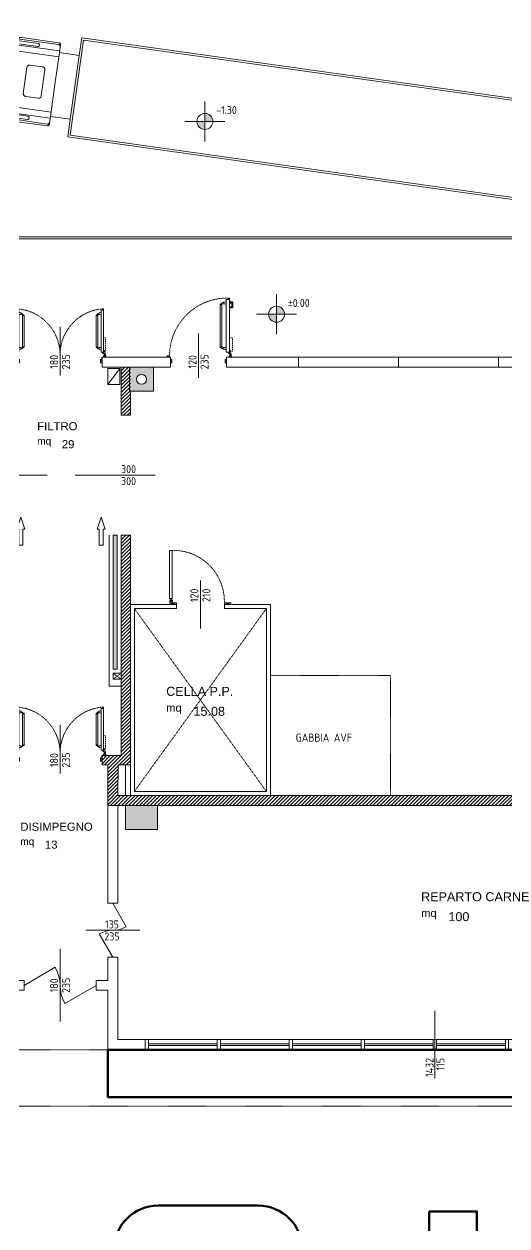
# Model space of a CAD drawing. Header units: millimetres. Extents: x 153 to 11230, y 154 to 10357.
# Drawn here: x 4141 to 5348, y 6955 to 9958 of the extents above; entities that cross this region are included whole.
import ezdxf
from ezdxf.enums import TextEntityAlignment as Align

# ---------------------------------------------------------------- set-up
doc = ezdxf.new("R2010")
doc.units = ezdxf.units.MM
for name, pattern in [('HIDDEN1', [0.1, 0.05, -0.05]), ('HIDDEN3', [0.25, 0.125, -0.125]), ('HIDDEN4', [0.125, 0.025, -0.1]), ('HIDEGIO', [0.25, 0.125, -0.125])]:
    doc.linetypes.add(name, pattern=pattern)
for name, color, linetype, lineweight in [('410_STRUTTURE_001-AM_0', 7, 'Continuous', 0), ('420_MURATURE_001-AM_0', 4, 'Continuous', 0), ('430_TAVOLATI_001-AM_0', 3, 'Continuous', 0), ('435_PARETI_CELLA_001-AM_0', 2, 'Continuous', 0), ('438_FOROMETRIE_001-AM_0', 7, 'Continuous', 0), ('439_TESTI_SERRAMENTI_001-AM_0', 11, 'Continuous', 0), ('440_SIMBOLI_001-AM_0', 31, 'Continuous', 0), ('441_SERRAMENTI_001-AM_0', 1, 'Continuous', 0), ('445_QUOTE_ALTIMETRICHE_001-AM_0', 2, 'Continuous', 0), ('454_PROIEZIONI_001-AM_0', 61, 'Continuous', 0), ('455_RIBALTE_001-AM_0', 14, 'Continuous', 0), ('461_LAYOUT_SCHEMA_001-AM_0', 11, 'Continuous', 50), ('471_TESTI_POLIGONI_001-AM_0', 221, 'Continuous', 0), ('480_CAMPITURE_SIMB_REI_001-AM_0', 30, 'Continuous', 0)]:
    doc.layers.add(name, color=color, linetype=linetype, lineweight=lineweight)
doc.styles.add('AREA', font='arial.ttf')
doc.styles.get("Standard").update_dxf_attribs({"font": 'isocp.shx'})

# ---------------------------------------------------------------- blocks, each defined once
blk = doc.blocks.new('quota_alti_H20')
h = blk.add_hatch(color=256)
h.paths.add_polyline_path([(20, 0, 0.414214), (0, 20), (0, 0)])
h.paths.add_polyline_path([(-20, 0, 0.414214), (0, -20), (0, 0)])
for p, q in [((0, 50), (0, -50)), ((-50, 0), (50, 0))]:
    blk.add_line(p, q)
blk.add_circle((0, 0), 20)
blk.add_attdef('0.00', text='', height=20).set_placement((28.3, 28.3), align=Align.MIDDLE_LEFT)
blk = doc.blocks.new('CAMION')
at = {"linetype": 'Continuous'}
for points in [[(47.57693, 1647.77813), (42.18298, 1646.60293), (37.08793, 1644.47637), (32.45799, 1641.46875), (28.4457, 1637.67725), (25.18006, 1633.22588), (22.76772, 1628.25986), (21.28807, 1622.94033), (20.78948, 1617.44219)], [(47.57693, 1647.77813), (42.18298, 1646.60293), (37.08793, 1644.47637), (32.45799, 1641.46875), (28.4457, 1637.67725), (25.18006, 1633.22588), (22.76772, 1628.25986), (21.28807, 1622.94033), (20.78948, 1617.44219)], [(53.03043, 1639.37207), (47.6067, 1638.1876), (42.48561, 1636.04131), (37.8383, 1633.00449), (33.81609, 1629.17705), (30.55293, 1624.68477), (28.15547, 1619.67715), (26.70311, 1614.31797), (26.24545, 1608.78506)], [(53.65552, 1631.38477), (49.31084, 1630.32305), (45.26134, 1628.42539), (41.66455, 1625.76689), (38.66308, 1622.45107), (36.37477, 1618.60869), (34.88769, 1614.38984), (34.26259, 1609.96143)], [(47.57693, 1647.77813), (125.01969, 1650.04473)], [(47.57693, 1647.77813), (125.01969, 1650.04473)], [(53.03043, 1639.37207), (125.61749, 1641.51973)], [(53.65552, 1631.38477), (125.81346, 1633.52168)], [(196.38385, 1631.38477), (124.22592, 1633.52168)], [(223.79517, 1608.78506), (223.33625, 1614.31797), (221.88389, 1619.67715), (219.48645, 1624.68477), (216.22329, 1629.17705), (212.20107, 1633.00449), (207.55376, 1636.04131), (202.43267, 1638.1876), (197.00895, 1639.37207), (124.42188, 1641.51973)], [(229.24988, 1617.44219), (228.75129, 1622.94033), (227.27166, 1628.25986), (224.85933, 1633.22588), (221.59368, 1637.67725), (217.58137, 1641.46875), (212.95144, 1644.47637), (207.8564, 1646.60293), (202.46244, 1647.77813), (125.01969, 1650.04473)], [(202.46244, 1647.77813), (125.01969, 1650.04473)], [(215.77678, 1609.96143), (215.15168, 1614.38984), (213.6646, 1618.60869), (211.37629, 1622.45107), (208.37483, 1625.76689), (204.77803, 1628.42539), (200.72853, 1630.32305), (196.38385, 1631.38477)], [(229.24988, 1617.44219), (228.75129, 1622.94033), (227.27166, 1628.25986), (224.85933, 1633.22588), (221.59368, 1637.67725), (217.58137, 1641.46875), (212.95144, 1644.47637), (207.8564, 1646.60293), (202.46244, 1647.77813)], [(20.78948, 1617.44219), (20.78948, 1553.43848)], [(20.78948, 1617.44219), (20.78948, 1553.43848)], [(25.32765, 1563.03447), (26.24545, 1608.78506)], [(40.05963, 1599.41914), (26.24545, 1608.78506)], [(30.6199, 1599.77754), (30.46239, 1599.86504), (30.29123, 1599.92266), (30.11263, 1599.94814), (29.93279, 1599.94189), (29.75667, 1599.90283), (29.59047, 1599.8334), (29.43916, 1599.73477), (29.30893, 1599.61074), (29.20227, 1599.46563), (29.12289, 1599.30313), (29.07452, 1599.12949), (29.0584, 1598.94971)], [(29.0584, 1508.83447), (29.0584, 1598.94971)], [(35.74224, 1596.30479), (30.6199, 1599.77754)], [(34.26259, 1609.96143), (34.27499, 1609.75869), (34.32832, 1609.5627), (34.4201, 1609.38164), (34.54537, 1609.22285), (34.70164, 1609.09268)], [(37.57784, 1607.14229), (34.70164, 1609.09268)], [(37.05941, 1593.82178), (37.00235, 1594.40283), (36.83368, 1594.96221), (36.55958, 1595.47813), (36.19121, 1595.93145), (35.74224, 1596.30479)], [(37.05941, 1508.83447), (37.05941, 1593.82178)], [(37.57784, 1607.14229), (37.73784, 1607.0543), (37.91024, 1606.99658), (38.09008, 1606.97119), (38.2724, 1606.97861), (38.44976, 1607.01953), (38.61719, 1607.0915), (38.76851, 1607.19258)], [(45.05918, 1609.41943), (42.81056, 1609.16338), (40.67729, 1608.40801), (38.76851, 1607.19258)], [(45.05918, 1604.41934), (44.19099, 1604.34365), (43.34884, 1604.11787), (42.55879, 1603.74951), (41.84563, 1603.24971), (41.22921, 1602.6333), (40.72938, 1601.91953), (40.36102, 1601.12949), (40.13529, 1600.2873), (40.05963, 1599.41914)], [(40.05963, 1453.579), (40.05963, 1599.41914)], [(45.05918, 1609.41943), (125.01969, 1609.41943)], [(55.31749, 1573.06143), (54.12186, 1584.15635), (50.65282, 1594.7625), (45.05918, 1604.41934)], [(45.05918, 1604.41934), (125.01969, 1604.41934)], [(204.9802, 1609.41943), (125.01969, 1609.41943)], [(204.9802, 1604.41934), (125.01969, 1604.41934)], [(204.9802, 1604.41934), (199.38656, 1594.7625), (195.9175, 1584.15635), (194.72189, 1573.06143)], [(211.27087, 1607.19258), (209.36208, 1608.40801), (207.22881, 1609.16338), (204.9802, 1609.41943)], [(209.97974, 1599.41914), (209.90408, 1600.2873), (209.67834, 1601.12949), (209.30999, 1601.91953), (208.81016, 1602.6333), (208.19375, 1603.24971), (207.48059, 1603.74951), (206.69053, 1604.11787), (205.84839, 1604.34365), (204.9802, 1604.41934)], [(209.97974, 1599.41914), (223.79517, 1608.78506)], [(209.97974, 1453.579), (209.97974, 1599.41914)], [(211.27087, 1607.19258), (211.42217, 1607.0915), (211.58962, 1607.01953), (211.76697, 1606.97861), (211.94929, 1606.97119), (212.12913, 1606.99658), (212.30278, 1607.0543), (212.46152, 1607.14229)], [(212.46152, 1607.14229), (215.33896, 1609.09268)], [(214.29714, 1596.30479), (213.84814, 1595.93145), (213.47979, 1595.47813), (213.20569, 1594.96221), (213.03701, 1594.40283), (212.97996, 1593.82178)], [(212.97996, 1508.83447), (212.97996, 1593.82178)], [(214.29714, 1596.30479), (219.41948, 1599.77754)], [(215.33896, 1609.09268), (215.49399, 1609.22285), (215.62051, 1609.38164), (215.71106, 1609.5627), (215.76438, 1609.75869), (215.77678, 1609.96143)], [(220.98098, 1598.94971), (220.96484, 1599.12949), (220.91648, 1599.30313), (220.83711, 1599.46563), (220.73044, 1599.61074), (220.60022, 1599.73477), (220.4489, 1599.8334), (220.28269, 1599.90283), (220.10659, 1599.94189), (219.92673, 1599.94814), (219.74814, 1599.92266), (219.57698, 1599.86504), (219.41948, 1599.77754)], [(220.98098, 1508.83447), (220.98098, 1598.94971)], [(224.71172, 1563.03447), (223.79517, 1608.78506)], [(229.24988, 1617.44219), (229.24988, 1553.43848)], [(229.24988, 1617.44219), (229.24988, 1553.43848)], [(20.78948, 1553.43848), (25.32765, 1563.03447)], [(24.62937, 1458.60947), (25.32765, 1563.03447)], [(55.31749, 1453.579), (55.31749, 1573.06143)], [(194.72189, 1453.579), (194.72189, 1573.06143)], [(225.40999, 1458.60947), (224.71172, 1563.03447)], [(229.24988, 1553.43848), (224.71172, 1563.03447)], [(19.90517, 1551.56807), (20.78948, 1553.43848)], [(20.31198, 1458.55986), (19.90517, 1551.56807), (20.78948, 1553.43848)], [(20.31198, 1458.55986), (19.90517, 1551.56807)], [(229.72739, 1458.55986), (230.1342, 1551.56807), (229.24988, 1553.43848)], [(230.1342, 1551.56807), (229.24988, 1553.43848)], [(229.72739, 1458.55986), (230.1342, 1551.56807)], [(29.0584, 1508.83447), (29.10428, 1508.31348), (29.23947, 1507.80869), (29.46024, 1507.33496), (29.76039, 1506.90576), (30.12999, 1506.53623), (30.55913, 1506.23604), (31.03291, 1506.01533), (31.5377, 1505.88008), (32.05862, 1505.83418)], [(34.05918, 1505.83418), (32.05862, 1505.83418)], [(34.05918, 1505.83418), (34.5801, 1505.88008), (35.08489, 1506.01533), (35.55867, 1506.23604), (35.98781, 1506.53623), (36.35741, 1506.90576), (36.65756, 1507.33496), (36.87833, 1507.80869), (37.01352, 1508.31348), (37.05941, 1508.83447)], [(92.2045, 1528.66396), (91.025, 1528.56104), (89.8827, 1528.25469), (88.80987, 1527.75479), (87.83997, 1527.07637), (87.00403, 1526.23916), (86.32436, 1525.27051), (85.82452, 1524.19775), (85.51818, 1523.0542), (85.41523, 1521.87471)], [(85.41523, 1490.19189), (85.41523, 1521.87471)], [(92.2045, 1528.66396), (157.83488, 1528.66396)], [(164.62413, 1521.87471), (164.52119, 1523.0542), (164.21484, 1524.19775), (163.71501, 1525.27051), (163.03534, 1526.23916), (162.1994, 1527.07637), (161.2295, 1527.75479), (160.15667, 1528.25469), (159.01437, 1528.56104), (157.83488, 1528.66396)], [(164.62413, 1490.19189), (164.62413, 1521.87471)], [(212.97996, 1508.83447), (213.02585, 1508.31348), (213.16104, 1507.80869), (213.38181, 1507.33496), (213.68196, 1506.90576), (214.05156, 1506.53623), (214.48069, 1506.23604), (214.95449, 1506.01533), (215.45928, 1505.88008), (215.9802, 1505.83418)], [(215.9802, 1505.83418), (217.98076, 1505.83418), (218.50166, 1505.88008), (219.00647, 1506.01533), (219.48025, 1506.23604), (219.90938, 1506.53623), (220.27898, 1506.90576), (220.57913, 1507.33496), (220.7999, 1507.80869), (220.93508, 1508.31348), (220.98098, 1508.83447)], [(85.41523, 1490.19189), (85.51818, 1489.0124), (85.82452, 1487.86885), (86.32436, 1486.79727), (87.00403, 1485.82734), (87.83997, 1484.99014), (88.80987, 1484.31172), (89.8827, 1483.81191), (91.025, 1483.50557), (92.2045, 1483.40137)], [(92.2045, 1483.40137), (157.83488, 1483.40137)], [(157.83488, 1483.40137), (159.01437, 1483.50557), (160.15667, 1483.81191), (161.2295, 1484.31172), (162.1994, 1484.99014), (163.03534, 1485.82734), (163.71501, 1486.79727), (164.21484, 1487.86885), (164.52119, 1489.0124), (164.62413, 1490.19189)], [(20.31198, 1458.55986), (20.4112, 1457.5875), (20.6977, 1456.65234), (21.16157, 1455.7916), (21.78294, 1455.0375), (22.54075, 1454.41865), (23.40274, 1453.9585), (24.33915, 1453.67568), (25.31277, 1453.579)], [(20.31198, 1458.55986), (20.4112, 1457.5875), (20.6977, 1456.65234), (21.16157, 1455.7916), (21.78294, 1455.0375), (22.54075, 1454.41865), (23.40274, 1453.9585), (24.33915, 1453.67568), (25.31277, 1453.579)], [(24.62937, 1458.60947), (24.70007, 1457.7376), (24.92332, 1456.8917), (25.2892, 1456.09668), (25.78779, 1455.37861), (26.40545, 1454.7585), (27.12108, 1454.25488), (27.91238, 1453.88281), (28.75825, 1453.65586), (29.62892, 1453.579)], [(25.31277, 1453.579), (44.54323, 1453.579)], [(25.31277, 1453.579), (44.54323, 1453.579)], [(44.54323, 1453.579), (44.54323, 1403.58096)], [(44.54323, 1453.579), (125.01969, 1453.579)], [(44.54323, 1453.579), (44.54323, 1403.58096)], [(205.49614, 1453.579), (125.01969, 1453.579)], [(224.72661, 1453.579), (205.49614, 1453.579)], [(205.49614, 1453.579), (205.49614, 1403.57725)], [(205.49614, 1453.579), (205.49614, 1403.57725)], [(224.72661, 1453.579), (205.49614, 1453.579)], [(220.41045, 1453.579), (221.28113, 1453.65586), (222.127, 1453.88281), (222.91829, 1454.25488), (223.63394, 1454.7585), (224.25159, 1455.37861), (224.75017, 1456.09668), (225.11604, 1456.8917), (225.33931, 1457.7376), (225.40999, 1458.60947)], [(224.72661, 1453.579), (225.70022, 1453.67568), (226.63662, 1453.9585), (227.49861, 1454.41865), (228.25642, 1455.0375), (228.87781, 1455.7916), (229.34167, 1456.65234), (229.62817, 1457.5875), (229.72739, 1458.55986)], [(224.72661, 1453.579), (225.70022, 1453.67568), (226.63662, 1453.9585), (227.49861, 1454.41865), (228.25642, 1455.0375), (228.87781, 1455.7916), (229.34167, 1456.65234), (229.62817, 1457.5875), (229.72739, 1458.55986)], [(0.01612, 1403.58096), (0, 0)], [(0.01612, 1403.58096), (0, 0)], [(0.01612, 1403.58096), (44.54323, 1403.58096)], [(0.01612, 1403.58096), (44.54323, 1403.58096)], [(5.01567, 1398.58145), (5.00079, 4.99955)], [(5.01567, 1398.58145), (245.02371, 1398.57773)], [(44.54323, 1403.58096), (205.49614, 1403.57725), (250.02324, 1403.57725)], [(205.49614, 1403.57725), (250.02324, 1403.57725)], [(245.02371, 1398.57773), (245.00757, 4.99583)], [(250.02324, 1403.57725), (250.00713, -0.00496)], [(250.02324, 1403.57725), (250.00713, -0.00496)], [(0, 0), (250.00713, -0.00496)], [(0, 0), (250.00713, -0.00496)], [(5.00079, 4.99955), (245.00757, 4.99583)]]:
    blk.add_lwpolyline(points, dxfattribs=at)
blk = doc.blocks.new('SALOON180')
at = {"linetype": 'Continuous'}
for points in [[(0, 90.0027), (0, -90.0027)], [(-90.00301, 0.00031), (-12.05764, 45.00104)], [(0, 0), (-0.7699, 11.74757), (-3.06658, 23.29422), (-6.85073, 34.44227), (-12.05764, 45.00104)], [(0, 0), (0.77006, -11.74773), (3.06681, -23.29437), (6.8512, -34.44243), (12.05733, -45.0012)], [(12.05733, -45.0012), (90.00239, 0.00031)]]:
    blk.add_lwpolyline(points, dxfattribs=at)
blk = doc.blocks.new('SUP-LOC')
at = {"style": 'AREA'}
blk.add_text('mq', height=20, dxfattribs=at).set_placement((7.7, -17.4))
for tag, p in [('NAME_LOC', (7.7, 22.3)), ('AREA_AREA', (62.9, -17.4))]:
    blk.add_attdef(tag, p, '', height=20, dxfattribs=at)
blk = doc.blocks.new('PORTA_US-REI-180')
for p, q in [((10.8, 104.2), (15, 104.2)), ((199.2, 104.2), (195, 104.2)), ((105, -45.2), (105, 75.8)), ((-4.6, 10.4), (-3.9, 10.4)), ((10.8, 26.5), (15, 26.5)), ((199.2, 26.5), (195, 26.5)), ((214.6, 10.4), (213.9, 10.4))]:
    blk.add_line(p, q)
at = {"ltscale": 20}
for points in [[(-1.3, 13.1), (2.1, 13.1), (2.1, 117.7), (-1.7, 117.7), (-1.7, 121.1), (-3.9, 121.1), (-3.9, 9.7), (-1.7, 9.7), (-1.7, 13.1)], [(211.3, 13.1), (207.9, 13.1), (207.9, 117.7), (211.7, 117.7), (211.7, 121.1), (213.9, 121.1), (213.9, 9.7), (211.7, 9.7), (211.7, 13.1)], [(-3.9, 113.1), (-3.9, 110.4), (-3.9, 107.7), (-5, 107.7), (-5, 113.1)]]:
    blk.add_lwpolyline(points, close=True, dxfattribs=at)
blk.add_lwpolyline([(-5, 109.3), (-9.1, 109.3, 0.414214), (-9.6, 108.8), (-9.6, 99.5, 0.414214), (-9.1, 99), (-6.1, 99), (-6.1, 96.7), (-9.6, 96.7, -0.414214), (-11.9, 99), (-11.9, 109.3, -0.414214), (-9.6, 111.6), (-5, 111.6), (-5, 110.4)], format="xyb", close=True, dxfattribs=at)
for points in [[(2.1, 105.7), (3.8, 105.7), (5.4, 106.5), (7.1, 106.5, 0.414214), (7.8, 107.2), (7.8, 108.6), (7.8, 110, 0.414214), (7.1, 110.7), (5.4, 110.7), (3.8, 111.5), (2.1, 111.5)], [(7.8, 107.9), (8.7, 107.9), (10.6, 107.1), (11.6, 106.2, -0.673028), (11.3, 105.6, 2.414214)], [(202.2, 107.9), (201.3, 107.9), (199.4, 107.1), (198.4, 106.2, 0.673028), (198.7, 105.6, -2.414214)], [(207.9, 105.7), (206.2, 105.7), (204.6, 106.5), (202.9, 106.5, -0.414214), (202.2, 107.2), (202.2, 108.6), (202.2, 110, -0.414214), (202.9, 110.7), (204.6, 110.7), (206.2, 111.5), (207.9, 111.5)], [(-5.3, 7), (-5.3, 9.7, -0.414214), (-4.6, 10.4, 0.414214)], [(2.1, 19.2), (3.8, 19.2), (5.4, 20), (7.1, 20, 0.414214), (7.8, 20.7), (7.8, 22.1), (7.8, 23.5, 0.414214), (7.1, 24.2), (5.4, 24.2), (3.8, 25), (2.1, 25)], [(7.8, 22.8), (8.7, 22.8), (10.6, 23.6), (11.6, 24.5, 0.673028), (11.3, 25.1, -2.414214)], [(202.2, 22.8), (201.3, 22.8), (199.4, 23.6), (198.4, 24.5, -0.673028), (198.7, 25.1, 2.414214)], [(207.9, 19.2), (206.2, 19.2), (204.6, 20), (202.9, 20, -0.414214), (202.2, 20.7), (202.2, 22.1), (202.2, 23.5, -0.414214), (202.9, 24.2), (204.6, 24.2), (206.2, 25), (207.9, 25)], [(215.3, 7), (215.3, 9.7, 0.414214), (214.6, 10.4, -0.414214)]]:
    blk.add_lwpolyline(points, format="xyb")
for points in [[(7.8, 109.3), (8.7, 109.3), (10.6, 108.5), (13.2, 106), (14.2, 105.6)], [(202.2, 109.3), (201.3, 109.3), (199.4, 108.5), (196.8, 106), (195.8, 105.6)], [(-6, 16.7), (-8.8, 7)], [(-8.8, 3.5), (-8.8, 7), (-8.1, 7.6), (-6, 7.6), (-5.3, 7), (-5.3, 3.5)], [(-7.6, 5.9), (-7.1, 5.9), (-6.6, 5.9)], [(-7.1, 5.4), (-7.1, 5.9), (-7.1, 6.4)], [(-6, 16.7), (-3.9, 16.7)], [(7.8, 21.4), (8.7, 21.4), (10.6, 22.2), (13.2, 24.7), (14.2, 25.1)], [(202.2, 21.4), (201.3, 21.4), (199.4, 22.2), (196.8, 24.7), (195.8, 25.1)], [(216, 16.7), (213.9, 16.7)], [(218.8, 3.5), (218.8, 7), (218.1, 7.6), (216, 7.6), (215.3, 7), (215.3, 3.5)], [(216, 16.7), (218.8, 7)], [(217.6, 5.9), (217.1, 5.9), (216.6, 5.9)], [(217.1, 5.4), (217.1, 5.9), (217.1, 6.4)], [(3.1, -5.7), (3.1, -5.4), (0.3, -5.4)], [(206.9, -5.7), (206.9, -5.4), (209.7, -5.4)]]:
    blk.add_lwpolyline(points)
for points in [[(11, 25.1), (14.9, 25.1, 0.414214), (15, 25.2), (15, 105.5, 0.414214), (14.9, 105.6), (11, 105.6, 0.414214), (10.8, 105.5), (10.8, 25.2, 0.414214)], [(199, 25.1), (195.2, 25.1, -0.414214), (195, 25.2), (195, 105.5, -0.414214), (195.2, 105.6), (199, 105.6, -0.414214), (199.2, 105.5), (199.2, 25.2, -0.414214)]]:
    blk.add_lwpolyline(points, format="xyb", close=True)
at = {"linetype": 'HIDDEN1', "ltscale": 0.5}
for points in [[(-3.9, 48.9), (-8.5, 48.9), (-8.5, 15.5), (-3.9, 15.5)], [(213.9, 48.9), (218.5, 48.9), (218.5, 15.5), (213.9, 15.5)]]:
    blk.add_lwpolyline(points, dxfattribs=at)
for points in [[(-7.5, 0.3), (-9.2, 0.3), (-9.2, 3.1), (-4.3, 3.1), (-4.3, 0), (0, 0), (0, -8.4), (3.5, -8.4), (3.5, -13.7), (0.2, -13.7), (0.2, -12), (0, -12), (0, -13.9), (3.7, -13.9), (3.7, -5.7), (3.1, -5.7), (3.1, -8.1), (0.3, -8.1), (0.3, 0.3), (-3.9, 0.3), (-3.9, 3.5), (-9.5, 3.5), (-9.5, 0), (-7.5, 0)], [(217.5, 0.3), (219.2, 0.3), (219.2, 3.1), (214.3, 3.1), (214.3, 0), (210, 0), (210, -8.4), (206.5, -8.4), (206.5, -13.7), (209.8, -13.7), (209.8, -12), (210, -12), (210, -13.9), (206.3, -13.9), (206.3, -5.7), (206.9, -5.7), (206.9, -8.1), (209.7, -8.1), (209.7, 0.3), (213.9, 0.3), (213.9, 3.5), (219.5, 3.5), (219.5, 0), (217.5, 0)]]:
    blk.add_lwpolyline(points, close=True)
at = {"linetype": 'HIDDEN4'}
for centre, start, end in [((-10.5, 5.9), 0, 85.6235), ((220.5, 5.9), 94.3765, 180)]:
    blk.add_arc(centre, 115.5, start, end, dxfattribs=at)
blk = doc.blocks.new('Etichetta_porte-H20')
for p in [(-15, 0), (15, 0)]:
    blk.add_attdef('000', text='', height=20, rotation=90).set_placement(p, align=Align.MIDDLE)
blk = doc.blocks.new('PORTA_US-REI-120')
for p, q in [((11.8, 131.1), (16, 131.1)), ((70, -51.2), (70, 59.8)), ((11.8, 26.5), (16, 26.5))]:
    blk.add_line(p, q)
at = {"ltscale": 20}
blk.add_lwpolyline([(-8.8, 136.2), (-12.9, 136.2, 0.414214), (-13.4, 135.7), (-13.4, 126.3, 0.414214), (-12.9, 125.9), (-9.9, 125.9), (-9.9, 123.6), (-13.4, 123.6, -0.414214), (-15.7, 125.9), (-15.7, 136.2, -0.414214), (-13.4, 138.4), (-8.8, 138.4), (-8.8, 137.3)], format="xyb", close=True, dxfattribs=at)
for points in [[(-7.7, 140), (-7.7, 137.3), (-7.7, 134.6), (-8.8, 134.6), (-8.8, 140)], [(-4.3, 13.1), (1.1, 13.1), (1.1, 144.6), (-4.7, 144.6), (-4.7, 148), (-7.7, 148), (-7.7, 9.7), (-4.7, 9.7), (-4.7, 13.1)]]:
    blk.add_lwpolyline(points, close=True, dxfattribs=at)
for points in [[(1.1, 132.6), (2.8, 132.6), (4.4, 133.4), (8.1, 133.4, 0.414214), (8.8, 134.1), (8.8, 135.5), (8.8, 136.9, 0.414214), (8.1, 137.6), (4.4, 137.6), (2.8, 138.4), (1.1, 138.4)], [(8.8, 134.8), (9.7, 134.8), (11.6, 134), (12.6, 133.1, -0.673028), (12.3, 132.5, 2.414214)], [(-8.4, 7), (-8.4, 9.7, -0.414214), (-7.7, 10.4, 0.414214)], [(1.1, 19.2), (2.8, 19.2), (4.4, 20), (8.1, 20, 0.414214), (8.8, 20.7), (8.8, 22.1), (8.8, 23.5, 0.414214), (8.1, 24.2), (4.4, 24.2), (2.8, 25), (1.1, 25)], [(8.8, 22.8), (9.7, 22.8), (11.6, 23.6), (12.6, 24.5, 0.673028), (12.3, 25.1, -2.414214)]]:
    blk.add_lwpolyline(points, format="xyb")
for points in [[(8.8, 136.2), (9.7, 136.2), (11.6, 135.4), (14.2, 132.9), (15.2, 132.5)], [(-9, 16.7), (-11.8, 7)], [(-11.8, 3.5), (-11.8, 7), (-11.1, 7.6), (-9, 7.6), (-8.4, 7), (-8.4, 3.5)], [(-10.6, 5.9), (-10.1, 5.9), (-9.6, 5.9)], [(-10.1, 5.4), (-10.1, 5.9), (-10.1, 6.4)], [(-9, 16.7), (-7.7, 16.7)], [(8.8, 21.4), (9.7, 21.4), (11.6, 22.2), (14.2, 24.7), (15.2, 25.1)], [(3.1, -5.7), (3.1, -5.4), (0.3, -5.4)], [(136.9, -5.7), (136.9, -5.4), (139.7, -5.4)]]:
    blk.add_lwpolyline(points)
blk.add_lwpolyline([(12, 25.1), (15.9, 25.1, 0.414214), (16, 25.2), (16, 132.4, 0.414214), (15.9, 132.5), (12, 132.5, 0.414214), (11.8, 132.4), (11.8, 25.2, 0.414214)], format="xyb", close=True)
at = {"linetype": 'HIDDEN1', "ltscale": 0.5}
blk.add_lwpolyline([(-7.7, 48.9), (-14.6, 48.9), (-14.6, 15.5), (-7.7, 15.5)], dxfattribs=at)
for points in [[(-10.5, 0.3), (-12.2, 0.3), (-12.2, 3.1), (-7.3, 3.1), (-7.3, 0), (0, 0), (0, -8.4), (3.5, -8.4), (3.5, -13.7), (0.2, -13.7), (0.2, -12), (0, -12), (0, -13.9), (3.7, -13.9), (3.7, -5.7), (3.1, -5.7), (3.1, -8.1), (0.3, -8.1), (0.3, 0.3), (-7, 0.3), (-7, 3.5), (-12.5, 3.5), (-12.5, 0), (-10.5, 0)], [(146, 0.3), (147.7, 0.3), (147.7, 3.1), (142.8, 3.1), (142.8, 0), (140, 0), (140, -8.4), (136.5, -8.4), (136.5, -13.7), (139.8, -13.7), (139.8, -12), (140, -12), (140, -13.9), (136.3, -13.9), (136.3, -5.7), (136.9, -5.7), (136.9, -8.1), (139.7, -8.1), (139.7, 0.3), (142.5, 0.3), (142.5, 3.5), (148, 3.5), (148, 0), (146, 0)]]:
    blk.add_lwpolyline(points, close=True)
at = {"linetype": 'HIDDEN4'}
blk.add_arc((-2.1, 3.5), 144.5, 0, 91.0512, dxfattribs=at)
blk = doc.blocks.new('SALOON135')
at = {"linetype": 'Continuous'}
for points in [[(0, 67.50211), (0, -67.50211)], [(-67.50257, 0.00016), (-9.04408, 33.75097)], [(0, 0), (-0.57735, 8.8106), (-2.29978, 17.47066), (-5.13846, 25.83182), (-9.04408, 33.75097)], [(0, 0), (0.57766, -8.81076), (2.29978, -17.47066), (5.13846, -25.83182), (9.04284, -33.75082)], [(9.04284, -33.75082), (67.50102, 0.00016)]]:
    blk.add_lwpolyline(points, dxfattribs=at)
blk = doc.blocks.new('PORTONE_300_REI')
for p, q in [((-150, 85), (-150, -115)), ((377, -30), (377, 0)), ((0, -30), (377, -30))]:
    blk.add_line(p, q)
at = {"linetype": 'HIDDEN1'}
for p, q in [((345, 0), (360, -20)), ((360, 0), (345, -20))]:
    blk.add_line(p, q, dxfattribs=at)
for points in [[(360, -20), (345, -20), (345, 0), (360, 0)], [(335, -20), (0, -20), (0, -10), (335, -10)]]:
    blk.add_lwpolyline(points, close=True)
at = {"ltscale": 10}
blk.add_lwpolyline([(-14.7, -59.6), (-44.7, -49.6), (-14.7, -39.6), (-14.7, -44.6), (25.3, -44.6), (25.3, -54.6), (-14.7, -54.6)], close=True, dxfattribs=at)
blk.add_solid([(335, -10), (0, -10), (335, -20), (0, -20)])
blk = doc.blocks.new('PORTA-CELLA_120')
for p, q in [((-17.2, 15.3), (-17.2, 135.3)), ((-17.2, 135.3), (-10.2, 135.3)), ((-10.2, 135.3), (-10.2, 15.3)), ((60, -60), (60, 60)), ((-10.2, 15.3), (-17.2, 15.3)), ((-14.4, 11.2), (-16, 8.8)), ((-16, 8.8), (-16, 4.6)), ((-16, 4.6), (-9, 4.6)), ((-16, 4), (-16, 4.6)), ((-16, 4), (0, 4)), ((0, 0), (-16, 4)), ((0, 4), (-16, 0)), ((-9, 4), (-16, 4)), ((-16, 0), (-16, 4)), ((0, 0), (-16, 0)), ((-15.6, 15.3), (-15.7, 15.3)), ((-15.6, 15.3), (-15.6, 15.3)), ((-15.5, 15.3), (-15.6, 15.3)), ((-15.5, 15.2), (-15.5, 15.3)), ((-15.4, 15.2), (-15.5, 15.2)), ((-15.3, 15.2), (-15.4, 15.2)), ((-15.3, 15.1), (-15.3, 15.2)), ((-15.3, 15.1), (-15.3, 15.1)), ((-15.2, 15.1), (-15.3, 15.1)), ((-15.2, 15), (-15.2, 15.1)), ((-15.2, 14.9), (-15.2, 15)), ((-15.1, 14.9), (-15.2, 14.9)), ((-15.1, 14.8), (-15.1, 14.9)), ((-15.1, 14.8), (-15.1, 14.8)), ((-15.1, 14.7), (-15.1, 14.8)), ((-15.1, 14.7), (-15.1, 10.1)), ((-11.1, 8.8), (-14.9, 8.8)), ((-10, 11.2), (-14.4, 11.2)), ((-13.8, 9.2), (-13.9, 9.1)), ((-13.9, 9.1), (-13.9, 9)), ((-13.9, 9), (-13.9, 8.9)), ((-13.9, 8.9), (-13.9, 8.8)), ((-13.9, 8.8), (-13.9, 8.7)), ((-13.9, 8.7), (-13.9, 8.6)), ((-13.9, 8.6), (-13.9, 8.5)), ((-13.9, 8.5), (-13.8, 8.4)), ((-13.7, 9.3), (-13.8, 9.2)), ((-13.8, 9.2), (-13.8, 9.2)), ((-13.8, 8.4), (-13.8, 8.3)), ((-13.8, 8.3), (-13.7, 8.3)), ((-13.6, 9.5), (-13.7, 9.4)), ((-13.7, 9.4), (-13.7, 9.3)), ((-13.7, 8.3), (-13.7, 8.2)), ((-13.7, 8.2), (-13.6, 8.1)), ((-13.5, 9.5), (-13.6, 9.5)), ((-13.6, 8.1), (-13.5, 8.1)), ((-13.4, 9.6), (-13.5, 9.5)), ((-13.5, 8.1), (-13.4, 8)), ((-13.3, 9.7), (-13.4, 9.6)), ((-13.4, 9.6), (-13.4, 9.6)), ((-13.4, 8), (-13.3, 7.9)), ((-13.4, 8), (-13.4, 8)), ((-13.2, 9.7), (-13.3, 9.7)), ((-13.3, 7.9), (-13.2, 7.9)), ((-13.1, 9.7), (-13.2, 9.7)), ((-13.2, 7.9), (-13.1, 7.9)), ((-13, 9.7), (-13.1, 9.7)), ((-13.1, 7.9), (-13, 7.9)), ((-13, 6.9), (-13, 10.7)), ((-12.9, 9.7), (-13, 9.7)), ((-13, 7.9), (-12.9, 7.9)), ((-12.8, 9.7), (-12.9, 9.7)), ((-12.9, 7.9), (-12.8, 7.9)), ((-12.7, 9.7), (-12.8, 9.7)), ((-12.8, 7.9), (-12.7, 7.9)), ((-12.6, 9.6), (-12.7, 9.7)), ((-12.7, 7.9), (-12.6, 8)), ((-12.5, 9.6), (-12.6, 9.6)), ((-12.6, 8), (-12.5, 8)), ((-12.5, 9.5), (-12.5, 9.6)), ((-12.4, 9.5), (-12.5, 9.5)), ((-12.5, 8.1), (-12.4, 8.1)), ((-12.5, 8), (-12.5, 8.1)), ((-12.3, 9.4), (-12.4, 9.5)), ((-12.4, 8.1), (-12.3, 8.2)), ((-12.3, 9.3), (-12.3, 9.4)), ((-12.2, 9.2), (-12.3, 9.3)), ((-12.3, 8.3), (-12.2, 8.3)), ((-12.3, 8.2), (-12.3, 8.3)), ((-12.2, 9.2), (-12.2, 9.2)), ((-12.1, 9.1), (-12.2, 9.2)), ((-12.2, 8.4), (-12.1, 8.5)), ((-12.2, 8.3), (-12.2, 8.4)), ((-12.1, 9), (-12.1, 9.1)), ((-12.1, 8.9), (-12.1, 9)), ((-12.1, 8.8), (-12.1, 8.9)), ((-12.1, 8.7), (-12.1, 8.8)), ((-12.1, 8.6), (-12.1, 8.7)), ((-12.1, 8.5), (-12.1, 8.6)), ((-11, 15), (-11.1, 14.9)), ((-11.1, 14.9), (-11.1, 14.8)), ((-11.1, 14.8), (-11.1, 14.7)), ((-11.1, 14.8), (-11.1, 14.8)), ((-11.1, 14.7), (-11.1, 11.2)), ((-11, 15.1), (-11, 15)), ((-10.9, 15.1), (-11, 15.1)), ((-11, 15), (-11, 15)), ((-10.9, 15.2), (-10.9, 15.1)), ((-10.8, 15.2), (-10.9, 15.2)), ((-10.7, 15.3), (-10.8, 15.2)), ((-10.8, 15.2), (-10.8, 15.2)), ((-10.6, 15.3), (-10.7, 15.3)), ((-10.6, 15.3), (-10.6, 15.3)), ((-10.5, 15.3), (-10.6, 15.3)), ((-10, 4.6), (-10, 11.2)), ((-9, 4.6), (-9, 4)), ((0, 4), (0, 0)), ((136, 4), (120, 4)), ((120, 4), (136, 0)), ((120, 0), (136, 4)), ((120, 4), (120, 0)), ((120, 0), (136, 0)), ((136, 4), (136, 0))]:
    blk.add_line(p, q)
at = {"linetype": 'HIDDEN4', "extrusion": (0, 0, -1)}
blk.add_ellipse((-11.4, 3.9), major_axis=(94.5, 93.6), ratio=0.975352, start_param=-0.792911, end_param=0.792911, dxfattribs=at)

msp = doc.modelspace()

# ---------------------------------------------------------------- hatches: boundary and pattern name
at = {"layer": '410_STRUTTURE_001-AM_0'}
h = msp.add_hatch(color=256, dxfattribs=at)
h.paths.add_polyline_path([(4404.315, 9100.208), (4404.315, 9040.208), (4464.315, 9040.208), (4464.315, 9100.208)])
edge = h.paths.add_edge_path(flags=16)
edge.add_arc((4434.315, 9070.208), 12.5, -317.927006, 11.459156, ccw=False)
edge.add_arc((4434.315, 9070.208), 12.5, 11.459156, 42.072994, ccw=False)
msp.add_hatch(color=256, dxfattribs=at).paths.add_polyline_path([(4394.315, 7945.205), (4474.315, 7945.205), (4474.315, 8005.205), (4394.315, 8005.205)])
at = {"layer": '480_CAMPITURE_SIMB_REI_001-AM_0', "ltscale": 2}
h = msp.add_hatch(dxfattribs=at)
h.set_pattern_fill('ANSI31', color=256, scale=2, style=0)
h.set_pattern_definition([(45, (763.3154, 379.208), (-4.490128, 4.490128), [])])
h.paths.add_polyline_path([(8468.32, 9100.208), (8445.32, 9100.208), (8445.32, 9083.55), (8468.32, 9083.55)], flags=17)
h.paths.add_polyline_path([(8468.32, 8920.208), (8445.32, 8920.208), (8445.32, 8933.55), (8468.32, 8933.55)], flags=17)
h.paths.add_polyline_path([(8468.32, 8897.208), (8483.32, 8897.208), (8483.32, 8920.208), (8468.32, 8920.208)], flags=17)
h.paths.add_polyline_path([(8050.324, 9100.208), (8050.324, 8532.208), (8570.32, 8532.208), (8570.32, 8510.728), (8593.32, 8510.728), (8593.32, 8920.208), (8550.533, 8920.208), (8550.533, 8897.208), (8573.32, 8897.208), (8573.319, 8555.208), (8073.324, 8555.208), (8073.324, 9100.208)])
h.paths.add_polyline_path([(8878.315, 8510.728), (8901.315, 8510.728), (8901.315, 8810.208), (8938.315, 8810.208), (8938.315, 8967.208), (8901.315, 8967.208), (8901.315, 9040.208), (8878.315, 9040.208), (8878.315, 8957.21), (8928.315, 8957.21), (8928.315, 8820.208), (8878.315, 8820.208)])
h.paths.add_polyline_path([(9314.875, 8816.258), (9337.875, 8816.258), (9337.875, 9100.208), (9314.875, 9100.208)])
h.paths.add_polyline_path([(9337.875, 8676.258), (9314.875, 8676.258), (9314.875, 8495.888), (9337.875, 8495.888)])
h.paths.add_polyline_path([(9252.875, 7920.158), (9252.875, 7897.158), (9337.875, 7897.158), (9337.875, 8355.888), (9314.875, 8355.888), (9314.875, 8128.148), (9252.875, 8128.148), (9252.875, 8105.148), (9314.875, 8105.148), (9314.875, 7920.158)])
h.paths.add_polyline_path([(8863.315, 8005.208), (8900.811, 8005.208), (8900.811, 8105.148), (8975.866, 8105.148), (8975.866, 8128.148), (8901.315, 8128.148), (8901.315, 8210.728), (8878.315, 8210.728), (8878.315, 8025.208), (8863.315, 8025.208)])
h.paths.add_polyline_path([(8878.315, 7945.208), (8878.315, 7897.158), (8971.866, 7897.158), (8971.866, 7920.158), (8900.735, 7920.158), (8900.735, 7945.208)])
h.paths.add_polyline_path([(7558.123, 8140.248), (7558.123, 8117.248), (8613.315, 8115.248), (8613.315, 8005.208), (8653.315, 8005.208), (8653.315, 8025.208), (8638.315, 8025.208), (8638.315, 8140.248), (8594.82, 8140.248), (8594.82, 8210.728), (8571.82, 8210.728), (8571.82, 8140.248)])
h.paths.add_polyline_path([(7124.61, 8117.218), (7408.123, 8117.218), (7408.123, 8140.213), (7124.61, 8140.213)])
h.paths.add_polyline_path([(6793.877, 8117.218), (6974.62, 8117.218), (6974.62, 8140.246), (6793.877, 8140.246)])
h.paths.add_polyline_path([(4383.47, 8680.658), (4383.47, 8130.018), (4335.815, 8130.018), (4335.815, 8107.018), (4350.161, 8107.018), (4350.161, 8005.205), (6117.268, 8005.205), (6117.268, 8117.218), (6643.915, 8117.218), (6643.921, 8140.221), (6093.242, 8140.221), (6093.242, 8030.208), (4375.518, 8030.249), (4375.625, 8107.018), (4406.47, 8107.018), (4406.47, 8680.658)])
h.paths.add_polyline_path([(4383.47, 9100.208), (4406.47, 9100.208), (4406.47, 8980.658), (4383.47, 8980.658)])
h.paths.add_polyline_path([(4083.47, 9100.208), (4060.47, 9100.208), (4060.47, 8980.658), (4083.47, 8980.658)])
h.paths.add_polyline_path([(3985.625, 8414.028), (3985.625, 8391.028), (4060.47, 8391.028), (4060.47, 8107.018), (4125.815, 8107.018), (4125.815, 8130.018), (4083.47, 8130.018), (4083.47, 8680.658), (4060.47, 8680.658), (4060.47, 8414.028)])
h.paths.add_polyline_path([(3183.566, 8135.018), (3183.566, 8107.018), (3252.566, 8107.018), (3252.566, 8391.028), (3845.625, 8391.028), (3845.625, 8414.028), (3153.071, 8414.028), (3153.071, 8391.028), (3228.566, 8391.028), (3228.566, 8135.018)])
h.paths.add_polyline_path([(2902.317, 8739.047), (2925.317, 8739.047), (2925.317, 8414.028), (2943.071, 8414.028), (2943.071, 8391.028), (2925.317, 8391.028), (2925.317, 8347.208), (2766.566, 8347.208), (2766.566, 8319.105), (2742.566, 8319.105), (2742.566, 8370.208), (2902.317, 8370.208)])
h.paths.add_polyline_path([(2902.317, 8879.045), (2925.315, 8879.045), (2925.315, 9040.208), (2902.317, 9040.208)])
h.paths.add_polyline_path([(2846.566, 7889.208), (2846.566, 7866.211), (2938.566, 7866.214), (2938.566, 8107.018), (3083.566, 8107.018), (3083.566, 8135.018), (2914.566, 8135.018), (2914.566, 8005.208), (2925.315, 8005.208), (2925.315, 7945.208), (2914.566, 7945.208), (2914.566, 7889.208)])
h.paths.add_polyline_path([(2776.566, 7866.209), (2776.566, 7889.208), (2766.566, 7889.208), (2766.566, 8103.015), (2843.289, 8103.015), (2843.289, 8117.015), (2742.566, 8117.015), (2742.566, 7866.208)])

# ---------------------------------------------------------------- linework, layer by layer
at = {"layer": '410_STRUTTURE_001-AM_0', "linetype": 'Continuous'}
for points in [[(4404.315, 9040.208), (4464.315, 9040.208), (4464.315, 9100.208), (4404.315, 9100.208)], [(4394.315, 7945.205), (4474.315, 7945.205), (4474.315, 8005.205), (4394.315, 8005.205)]]:
    msp.add_lwpolyline(points, close=True, dxfattribs=at)
msp.add_circle((4434.315, 9070.208), 12.5, dxfattribs=at)
at = {"layer": '420_MURATURE_001-AM_0'}
for p, q in [((4335.815, 9125.208), (4335.815, 9100.208)), ((4506.817, 9125.208), (4335.815, 9125.208)), ((4506.817, 9125.208), (4506.817, 9100.208)), ((6175.773, 9125.208), (4646.817, 9125.208)), ((4646.817, 9125.208), (4646.817, 9100.208)), ((4826.815, 9125.208), (4826.815, 9100.208)), ((5076.815, 9125.208), (5076.815, 9100.208)), ((5326.815, 9125.208), (5326.815, 9100.208)), ((4335.815, 9100.208), (4506.817, 9100.208)), ((4646.817, 9100.208), (6175.773, 9100.208))]:
    msp.add_line(p, q, dxfattribs=at)
at = {"layer": '430_TAVOLATI_001-AM_0'}
for p, q in [((4383.47, 9100.208), (4383.47, 8980.658)), ((4406.47, 9040.208), (4406.47, 8980.658)), ((4406.47, 8980.658), (4383.47, 8980.658)), ((4383.47, 8680.658), (4383.47, 8130.018)), ((4383.47, 8680.658), (4406.47, 8680.658)), ((4406.47, 8680.658), (4406.47, 8107.018)), ((4335.815, 8130.018), (4383.47, 8130.018)), ((4335.815, 8130.018), (4335.815, 8107.018)), ((4335.815, 8107.018), (4350.161, 8107.018)), ((4350.161, 8107.018), (4350.161, 7760.795)), ((4375.518, 8030.249), (4375.625, 8107.018)), ((4375.625, 8107.018), (4406.47, 8107.018)), ((4394.47, 8107.018), (4394.47, 8030.248)), ((4406.47, 8107.018), (4406.47, 8030.248)), ((4375.518, 8030.249), (6093.242, 8030.208)), ((4375.161, 8005.205), (6117.268, 8005.208)), ((4375.161, 7760.795), (4375.161, 8005.205)), ((4350.161, 7760.795), (4375.161, 7760.795)), ((4350.158, 7625.791), (4350.161, 7567.795)), ((4350.158, 7625.791), (4375.158, 7625.791)), ((4375.158, 7625.791), (4375.158, 7420.218)), ((4140.812, 7543.795), (4085.315, 7543.795)), ((4109.315, 7567.795), (4140.812, 7567.795)), ((4140.812, 7567.795), (4140.812, 7543.795)), ((4350.161, 7567.795), (4320.818, 7567.795)), ((4320.818, 7567.795), (4320.818, 7543.795)), ((4320.818, 7543.795), (4350.161, 7543.795)), ((4350.161, 7543.795), (4350.161, 7394.218)), ((4443.606, 7420.218), (4375.158, 7420.218)), ((4443.606, 7420.218), (4443.606, 7400.218)), ((4443.606, 7394.218), (4350.161, 7394.218))]:
    msp.add_line(p, q, dxfattribs=at)
at = {"layer": '435_PARETI_CELLA_001-AM_0'}
for p, q in [((4406.47, 8507.367), (4521.46, 8507.366)), ((4521.46, 8497.366), (4521.46, 8507.366)), ((4641.47, 8497.362), (4641.48, 8507.366)), ((4756.47, 8507.367), (4641.48, 8507.366)), ((4756.47, 8507.367), (4756.469, 8030.24)), ((4416.47, 8497.368), (4416.47, 8040.248)), ((4416.47, 8497.368), (4521.469, 8497.365)), ((4641.47, 8497.362), (4746.47, 8497.361)), ((4746.47, 8497.361), (4746.469, 8040.241)), ((4416.47, 8040.248), (4746.469, 8040.241))]:
    msp.add_line(p, q, dxfattribs=at)
at = {"layer": '438_FOROMETRIE_001-AM_0'}
for p, q in [((4380.083, 9097.406), (4350.083, 9057.406)), ((4350.083, 9097.406), (4350.083, 9057.406)), ((4350.083, 9097.406), (4380.083, 9097.406)), ((4380.083, 9097.406), (4380.083, 9057.406)), ((4380.083, 9057.406), (4350.083, 9057.406))]:
    msp.add_line(p, q, dxfattribs=at)
at = {"layer": '440_SIMBOLI_001-AM_0', "linetype": 'HIDDEN3'}
for p, q in [((4416.47, 8497.368), (4746.469, 8040.241)), ((4746.47, 8497.361), (4416.47, 8040.248))]:
    msp.add_line(p, q, dxfattribs=at)
at = {"layer": '440_SIMBOLI_001-AM_0', "linetype": 'HIDEGIO'}
for p, q in [((4756.464, 8330.235), (5056.464, 8330.235)), ((5056.464, 8330.235), (5056.464, 8030.235))]:
    msp.add_line(p, q, dxfattribs=at)
at = {"layer": '441_SERRAMENTI_001-AM_0'}
for p, q in [((5870.916, 7420.218), (4451.606, 7420.218)), ((4451.606, 7409.218), (4623.606, 7409.218)), ((4451.606, 7405.218), (4623.606, 7405.218)), ((4451.606, 7394.218), (5870.916, 7394.218)), ((4631.606, 7409.218), (4803.606, 7409.218)), ((4631.606, 7405.218), (4803.606, 7405.218)), ((4811.606, 7409.218), (4983.606, 7409.218)), ((4811.606, 7405.218), (4983.606, 7405.218)), ((4991.606, 7409.218), (5163.606, 7409.218)), ((4991.606, 7405.218), (5163.606, 7405.218)), ((5171.606, 7409.218), (5343.606, 7409.218)), ((5171.606, 7405.218), (5343.606, 7405.218))]:
    msp.add_line(p, q, dxfattribs=at)
msp.add_lwpolyline([(5167.606, 7491.924), (5167.606, 7323.098)], dxfattribs=at)
for points in [[(4443.606, 7394.218), (4451.606, 7394.218), (4451.606, 7420.218), (4443.606, 7420.218)], [(4623.606, 7394.218), (4631.606, 7394.218), (4631.606, 7420.218), (4623.606, 7420.218)], [(4803.606, 7394.218), (4811.606, 7394.218), (4811.606, 7420.218), (4803.606, 7420.218)], [(4983.606, 7394.218), (4991.606, 7394.218), (4991.606, 7420.218), (4983.606, 7420.218)], [(5163.606, 7394.218), (5171.606, 7394.218), (5171.606, 7420.218), (5163.606, 7420.218)], [(5343.606, 7394.218), (5351.606, 7394.218), (5351.606, 7420.218), (5343.606, 7420.218)]]:
    msp.add_lwpolyline(points, close=True, dxfattribs=at)
at = {"layer": '454_PROIEZIONI_001-AM_0', "linetype": 'HIDEGIO'}
for p, q in [((8949.315, 7394.218), (798.315, 7394.218)), ((8949.315, 7254.218), (798.315, 7254.218))]:
    msp.add_line(p, q, dxfattribs=at)
msp.add_lwpolyline([(788.305, 9125.208), (788.298, 9426.207), (2732.32, 9426.207), (2783.814, 9792.607), (3662.32, 9669.141), (3662.32, 9426.208), (5632.32, 9426.208), (5683.814, 9792.607), (6562.32, 9669.141), (6562.32, 9421.208), (8532.32, 9426.208), (8583.814, 9792.607), (9467.32, 9668.438), (9652.32, 9668.438), (9652.318, 9126.208)], dxfattribs=at)
at = {"layer": '455_RIBALTE_001-AM_0'}
for p, q in [((3847.319, 9421.208), (5632.32, 9421.208)), ((3852.319, 9426.208), (5632.32, 9426.208))]:
    msp.add_line(p, q, dxfattribs=at)
at = {"layer": '461_LAYOUT_SCHEMA_001-AM_0'}
msp.add_lwpolyline([(4350.161, 7394.218), (5860.161, 7394.218), (5860.161, 7276.718), (4350.161, 7276.718)], close=True, dxfattribs=at)
msp.add_lwpolyline([(4475.895, 7005.477), (4725.895, 7005.477, -1), (4725.895, 6785.477), (4475.895, 6785.477, -1)], format="xyb", close=True, dxfattribs=at)
msp.add_lwpolyline([(5153.528, 6990.882), (5272.528, 6990.882), (5272.528, 6781.882), (5153.528, 6781.882), (5153.528, 6990.882)], dxfattribs=at)
at = {"layer": '480_CAMPITURE_SIMB_REI_001-AM_0'}
msp.add_lwpolyline([(4383.47, 8680.658), (4383.47, 8130.018), (4335.815, 8130.018), (4335.815, 8107.018), (4350.161, 8107.018), (4350.161, 8005.205), (6117.268, 8005.205), (6117.268, 8117.218), (6643.915, 8117.218), (6643.921, 8140.221), (6093.242, 8140.221), (6093.242, 8030.208), (4375.518, 8030.249), (4375.625, 8107.018), (4406.47, 8107.018), (4406.47, 8680.658)], close=True, dxfattribs=at)

# ---------------------------------------------------------------- block references
at = {"layer": '439_TESTI_SERRAMENTI_001-AM_0'}
ref = msp.add_blockref('Etichetta_porte-H20', (4230.815, 9113.872), dxfattribs=at)
ref.add_attrib('000', '180', dxfattribs={"layer": '0', "height": 20, "rotation": 90}).set_placement((4215.815, 9113.872), align=Align.MIDDLE)
ref.add_attrib('000', '235', dxfattribs={"layer": '0', "height": 20, "rotation": 90}).set_placement((4245.815, 9113.872), align=Align.MIDDLE)
ref = msp.add_blockref('Etichetta_porte-H20', (4576.817, 9113.872), dxfattribs=at)
ref.add_attrib('000', '120', dxfattribs={"layer": '0', "height": 20, "rotation": 90}).set_placement((4561.817, 9113.872), align=Align.MIDDLE)
ref.add_attrib('000', '235', dxfattribs={"layer": '0', "height": 20, "rotation": 90}).set_placement((4591.817, 9113.872), align=Align.MIDDLE)
ref = msp.add_blockref('Etichetta_porte-H20', (4402.058, 8830.658), dxfattribs=dict(at, rotation=270))
ref.add_attrib('000', '300', dxfattribs={"layer": '0', "height": 20}).set_placement((4402.058, 8845.658), align=Align.MIDDLE)
ref.add_attrib('000', '300', dxfattribs={"layer": '0', "height": 20}).set_placement((4402.058, 8815.658), align=Align.MIDDLE)
ref = msp.add_blockref('Etichetta_porte-H20', (4581.47, 8530.366), dxfattribs=at)
ref.add_attrib('000', '120', dxfattribs={"layer": '0', "height": 20, "rotation": 90}).set_placement((4566.47, 8530.366), align=Align.MIDDLE)
ref.add_attrib('000', '210', dxfattribs={"layer": '0', "height": 20, "rotation": 90}).set_placement((4596.47, 8530.366), align=Align.MIDDLE)
ref = msp.add_blockref('Etichetta_porte-H20', (4230.815, 8118.682), dxfattribs=at)
ref.add_attrib('000', '180', dxfattribs={"layer": '0', "height": 20, "rotation": 90}).set_placement((4215.815, 8118.682), align=Align.MIDDLE)
ref.add_attrib('000', '235', dxfattribs={"layer": '0', "height": 20, "rotation": 90}).set_placement((4245.815, 8118.682), align=Align.MIDDLE)
ref = msp.add_blockref('Etichetta_porte-H20', (4360.529, 7693.005), dxfattribs=dict(at, rotation=270))
ref.add_attrib('000', '135', dxfattribs={"layer": '0', "height": 20}).set_placement((4360.529, 7708.005), align=Align.MIDDLE)
ref.add_attrib('000', '235', dxfattribs={"layer": '0', "height": 20}).set_placement((4360.529, 7678.005), align=Align.MIDDLE)
ref = msp.add_blockref('Etichetta_porte-H20', (4230.815, 7555.795), dxfattribs=at)
ref.add_attrib('000', '180', dxfattribs={"layer": '0', "height": 20, "rotation": 90}).set_placement((4215.815, 7555.795), align=Align.MIDDLE)
ref.add_attrib('000', '235', dxfattribs={"layer": '0', "height": 20, "rotation": 90}).set_placement((4245.815, 7555.795), align=Align.MIDDLE)
at = {"layer": '441_SERRAMENTI_001-AM_0', "xscale": -1}
msp.add_blockref('PORTA_US-REI-120', (4646.817, 9125.208), dxfattribs=at)
at = {"layer": '441_SERRAMENTI_001-AM_0'}
for name, p in [('PORTA_US-REI-180', (4125.815, 9125.208)), ('PORTA-CELLA_120', (4521.46, 8507.366)), ('PORTA_US-REI-180', (4125.815, 8130.018)), ('SALOON180', (4230.815, 7555.795))]:
    msp.add_blockref(name, p, dxfattribs=at)
at = {"layer": '441_SERRAMENTI_001-AM_0', "xscale": -1, "rotation": 90}
msp.add_blockref('PORTONE_300_REI', (4083.47, 8680.658), dxfattribs=at)
at = {"layer": '441_SERRAMENTI_001-AM_0'}
for name, p, rotation in [('PORTONE_300_REI', (4383.47, 8680.658), 270), ('SALOON135', (4362.658, 7693.294), 90)]:
    msp.add_blockref(name, p, dxfattribs=dict(at, rotation=rotation))
at = {"layer": '445_QUOTE_ALTIMETRICHE_001-AM_0'}
for p, values in [((4592.788, 9714.547), {'0.00': '-1.30'}), ((4771.871, 9232.639), {'0.00': '±0.00'})]:
    msp.add_blockref('quota_alti_H20', p, dxfattribs=at).add_auto_attribs(values)
at = {"layer": '455_RIBALTE_001-AM_0', "linetype": 'Continuous', "xscale": -1, "rotation": 81.99886328417465}
msp.add_blockref('CAMION', (5674.769, 9728.243), dxfattribs=at)
at = {"layer": '471_TESTI_POLIGONI_001-AM_0'}
ref = msp.add_blockref('SUP-LOC', (4166.782, 8922.752), dxfattribs=dict(at, xscale=0.9, yscale=0.9, zscale=0.9))
ref.add_attrib('NAME_LOC', 'FILTRO', (4173.712, 8942.801), dxfattribs={"layer": '0', "height": 20.25, "style": 'AREA'})
ref.add_attrib('AREA_AREA', '29', (4235.21, 8897.914), dxfattribs={"layer": '0', "height": 20.25, "style": 'AREA'})
ref = msp.add_blockref('SUP-LOC', (4488.271, 8256.891), dxfattribs=at)
ref.add_attrib('NAME_LOC', 'CELLA P.P.', (4495.971, 8279.167), dxfattribs={"layer": '0', "height": 22.5, "style": 'AREA'})
ref.add_attrib('AREA_AREA', '15.08', (4564.302, 8229.293), dxfattribs={"layer": '0', "height": 22.5, "style": 'AREA'})
ref = msp.add_blockref('SUP-LOC', (4124.584, 7922.005), dxfattribs=dict(at, xscale=0.9, yscale=0.9, zscale=0.9))
ref.add_attrib('NAME_LOC', 'DISIMPEGNO', (4131.513, 7942.054), dxfattribs={"layer": '0', "height": 20.25, "style": 'AREA'})
ref.add_attrib('AREA_AREA', '13', (4193.012, 7897.167), dxfattribs={"layer": '0', "height": 20.25, "style": 'AREA'})
ref = msp.add_blockref('SUP-LOC', (5125.342, 7743.738), dxfattribs=at)
ref.add_attrib('NAME_LOC', 'REPARTO CARNE', (5133.041, 7766.014), dxfattribs={"layer": '0', "height": 22.5, "style": 'AREA'})
ref.add_attrib('AREA_AREA', '100', (5201.373, 7716.14), dxfattribs={"layer": '0', "height": 22.5, "style": 'AREA'})

# ---------------------------------------------------------------- texts
at = {"layer": '439_TESTI_SERRAMENTI_001-AM_0'}
for s, p in [('1432', (5154.106, 7374.218)), ('115', (5181.106, 7374.218))]:
    msp.add_text(s, height=20, rotation=90, dxfattribs=at).set_placement(p, align=Align.MIDDLE_RIGHT)
at = {"layer": '471_TESTI_POLIGONI_001-AM_0', "linetype": 'HIDEGIO'}
msp.add_text('GABBIA AVF', height=20, dxfattribs=at).set_placement((4819.6, 8164.786))

doc.saveas('drawing.dxf')
